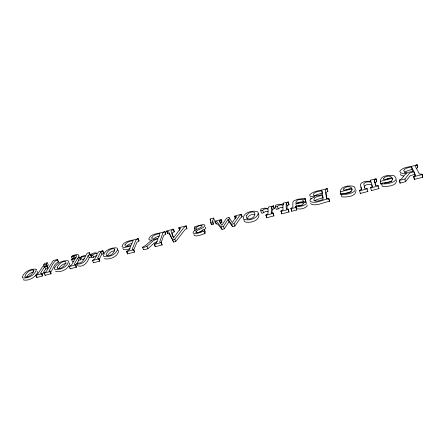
<?xml version="1.0" encoding="UTF-8"?>
<svg xmlns="http://www.w3.org/2000/svg" width="445" height="445" viewBox="0 0 445 445"><rect width="100%" height="100%" fill="white"/><g stroke="black" fill="none" stroke-linecap="round" stroke-linejoin="round"><path stroke-width="0.67" d="M282.87 207.515L280.417 207.515L278.242 208.889L276.267 209.406L275.472 206.958L275.488 205.173L279.46 204.244L283.026 204.578L283.059 203.193L288.221 201.913L289.005 204.772L287.164 205.679L286.975 209.111M260.776 210.819L262.728 210.307C263.974 208.772 266.388 208.321 268.09 209.317L267.968 213.75L265.954 214.879L266.761 217.75L273.886 215.897L273.08 213.022L271.617 213.033L271.216 211.92L271.355 207.659L271.606 207.109L273.453 206.202L273.464 205.801L268.363 207.07L268.263 208.466L264.803 208.11L260.881 209.028L260.776 210.819L261.593 213.25L263.546 212.738L265.737 211.364L268.129 211.375M272.045 213.695L272.156 210.101L272.407 209.551L274.248 208.644L273.464 205.801M273.886 215.897L273.08 213.022M266.761 217.75L265.954 214.879M194.02 234.543L194.187 235.533C197.691 236.868 201.546 234.432 204.934 233.575L205.317 231.839L204.405 229.464L202.77 229.893C201.19 231.812 198.325 232.946 195.9 232.423L195.789 231.873C197.925 228.786 203.042 229.131 204.917 225.749L204.444 224.797L202.503 224.619L194.676 226.683L194.259 228.318L195.171 230.655M228.975 221.721L224.325 228.808L222.027 229.409L217.688 224.08L216.164 223.863L215.285 221.504L216.81 221.716L221.132 227L223.435 226.399L228.107 219.34L228.975 221.721L232.518 226.683L234.904 226.06L240.517 217.994L242.141 216.665L241.296 214.279L234.643 216.031L235.438 218.801L234.854 216.626M242.097 217.054L241.296 214.279M220.164 223.562L221.955 222.339L221.148 219.591L215.358 221.115L215.285 221.504M221.955 222.339L221.148 219.591M216.164 223.863L215.358 221.115M374.829 183.184L374.301 180.064L376.147 179.14L376.014 178.751L370.474 180.142L370.958 182.072M374.301 180.064L375.93 185.393L378.128 185.609L378.256 185.988L370.741 187.946L370.618 187.573L372.398 186.427L371.325 182.667L370.763 182.127C368.466 181.638 365.167 181.632 363.737 183.807L364.861 188.28L367.03 188.508L367.147 188.886L359.655 190.838L359.549 190.46L361.39 189.142L360.322 184.419C362.286 180.976 367.336 181.071 370.824 181.388L370.474 180.142M247.214 219.157C247.609 215.742 251.775 213.7 254.885 214.607M204.934 233.575L204.016 231.194L204.405 229.464M173.823 238.075C172.343 236.206 170.585 232.301 174.279 231.839L173.472 229.175L166.836 230.933L166.703 231.322L167.643 233.592L169.228 233.831L169.818 234.66L173.611 242.069L175.758 241.507L184.975 229.665L186.933 228.502L186.127 225.821L178.918 227.734L179.719 230.404M80.806 257.316L81.274 256.47L86.074 255.208L87.181 253.166L89.284 252.61L89.045 254.212L90.63 254.362L91.676 256.548L91.453 256.971L89.239 257.555C87.86 262.194 83.399 267.556 78.009 265.91L76.924 263.713L77.864 263.067C82.103 263.913 84.133 259.068 85.618 256.047L80.806 257.316L81.869 259.491L84.272 258.857M186.933 228.502L186.127 225.821M174.279 231.839L173.472 229.175M167.643 233.592L167.771 233.202M213.183 224.286L214.496 220.386L213.622 218.056L210.151 218.973L210.552 222.4L211.436 224.747L213.183 224.286L212.298 221.938L213.622 218.056M142.561 247.448C149.186 247.459 151.511 239.449 157.931 238.943L156.523 242.67L154.276 244.394L155.261 246.708L162.086 244.934L161.251 242.197L160.011 242.247L159.727 241.896L162.77 233.091L164.945 231.433C160.278 233.898 150.599 232.807 148.747 239.171L149.303 239.805L150.527 240.111L152.424 240.094L150.516 241.184L145.148 245.746L142.723 247.031L142.561 247.448L143.563 249.745C149.637 249.912 151.812 243.048 157.152 241.691M161.14 242.664L163.715 235.361L165.757 234.092L164.945 231.433M162.086 244.934L161.251 242.197M155.261 246.708L154.426 243.977M143.563 249.745L143.724 249.328M134.462 252.109L134.635 251.686L133.617 249.406L132.432 249.45L132.193 249.089L135.909 240.194L138.139 238.537C133.522 240.884 123.215 240.044 121.991 246.753L124.005 247.548L130.741 246.141L129.106 249.751L126.497 251.636L127.52 253.911L134.462 252.109L133.444 249.823L133.617 249.406M133.745 249.856L136.893 242.425L139.113 240.762L138.139 238.537M127.52 253.911L127.704 253.489M288.221 201.913L288.232 202.308L286.385 203.22L286.152 203.766L286.224 207.999L286.686 209.1L288.182 209.078L288.983 211.976L281.78 213.85L280.973 210.958L282.981 209.829L282.892 205.429C281.157 204.472 278.704 204.861 277.446 206.436L275.472 206.958M97.004 255.775C95.019 255.597 93.923 257.638 91.998 257.683L90.947 255.491C93.027 255.408 94.507 252.793 96.732 253.817L97.099 254.267L96.932 254.913L94.685 259.001L92.399 260.531L93.472 262.756L99.663 261.148L99.875 260.72L98.812 258.489L97.733 258.428L97.672 258.078L99.891 253.528L100.831 252.087L102.878 250.78L103.913 252.983L101.399 254.863L99.085 259.441M92.399 260.531L98.601 258.912L98.812 258.489M36.718 274.081L37.363 272.824L37.447 271.901L37.024 271.305M93.472 262.756L93.689 262.328M90.947 255.491L91.959 253.578L95.319 252.799L97.672 253.361L98.473 251.87L102.878 250.78M76.924 263.713C82.308 265.326 86.775 260.008 88.188 255.369L90.402 254.785L90.63 254.362M26.327 277.569C27.807 274.81 30.438 272.474 33.592 271.923M73.814 261.599L72.641 261.91L71.567 259.747L75.094 258.818L71.584 264.853L69.081 266.611L70.182 268.802L76.34 267.206L76.579 266.778L75.489 264.575L74.649 264.625L74.343 264.135L77.641 258.15L79.438 257.677L79.677 257.249L80.74 259.418L80.501 259.847L78.709 260.314L75.845 265.47M69.081 266.611L75.249 265.003L75.489 264.575M70.182 268.802L70.421 268.374M107.623 255.614C108.914 252.932 111.662 250.891 114.677 250.785M71.567 259.747L72.051 258.907L75.578 257.978L76.557 256.109L76.395 255.235C74.437 254.785 73.325 256.926 71.5 257.026L72.563 259.174M71.5 257.026L72.363 255.541L77.374 254.457L78.837 255.163L78.465 257.282L79.677 257.249M57.494 259.513L53.228 260.575L46.219 271.617L43.972 273.158L45.101 275.316L50.953 273.797L51.22 273.363L50.096 271.2L48.983 271.05C51.564 267.49 52.721 261.615 57.233 259.941L57.494 259.513L58.568 261.632L58.306 262.06C54.001 263.401 53.461 269.125 50.63 272.04M43.972 273.158L49.829 271.628L50.096 271.2M45.101 275.316L45.368 274.888M42.286 274.237L45.257 269.581L47.893 267.69L46.792 265.565L42.614 266.605L37.881 273.792L35.617 275.333L36.763 277.485L42.498 275.995L42.77 275.561L41.641 273.408L40.673 273.325L40.679 272.963L44.144 267.456L46.792 265.565M35.617 275.333L41.363 273.836L41.641 273.408M46.18 264.347L47.209 262.739L48.299 264.847L47.276 266.46L46.18 264.347L43.549 265.042L44.099 266.099M36.763 277.485L37.041 277.051M43.549 265.042L44.589 263.434L47.209 262.739M58.885 268.341C60.425 265.804 63.079 263.635 66.149 263.523M228.107 219.34L231.639 224.258L234.031 223.635L239.671 215.597L241.251 214.662M166.703 231.322L168.288 231.556L168.878 232.373L172.649 239.727L174.796 239.165L184.058 227.367L186.021 226.21M416.103 168.477L417.738 167.632L417.004 164.667C411.909 167.331 403.315 166.135 399.738 171.347L400.634 172.799L402.069 173.283L406.964 173.289L405.184 174.34L401.674 178.745L399.343 180.075L400.111 183.118L405.523 181.71L410.157 175.731L414.512 174.379L415.263 175.892M126.497 246.313L128.299 244.706L131.865 243.309M399.343 180.075L399.504 180.447L404.928 179.035L409.572 173.077L413.939 171.72L415.469 175.024L414.84 175.836L413.644 176.342L414.406 179.402L422.75 177.238L421.988 174.167L419.446 174.056L415.675 167.014L415.541 165.852L417.182 165.006M153.275 239.121L155.689 237.268L159.71 235.984M35.989 275.082C33.013 278.364 28.219 280.856 23.769 280.044L23.401 279.416M404.461 172.482L407.403 170.735L412.076 169.473L412.988 171.303M314.337 196.156L316.99 194.593L322.497 193.102M194.259 228.318L195.828 227.907C197.374 226.288 199.927 225.081 202.152 225.676L202.236 226.093C200.111 229.264 194.07 228.73 193.052 232.757L193.258 233.169C196.768 234.487 200.623 232.051 204.016 231.194M221.082 219.975L219.435 220.876L219.346 221.671L221.877 225.337L226.6 218.15L228.958 217.533L232.373 222.589L236.162 216.687L235.878 216.315L234.587 216.415M314.854 200.867L316.734 199.621L323.187 197.686L322.464 195.166C319.86 196.345 313.152 196.251 313.847 200.417C316.573 202.325 320.228 200.005 323.12 199.588L322.464 195.166M76.206 257.455L74.009 258.79L72.947 256.643M396.573 180.069C396.884 186.399 386.8 186.633 382.272 186.316L381.638 183.685L382.628 182.884C385.893 183.14 393.252 182.862 392.407 178.195L380.369 181.349L380.998 183.963L382.333 183.618M356.028 190.66C355.75 196.812 346.488 197.28 341.843 196.84L341.137 194.265L342.166 193.464C345.52 193.803 352.251 193.38 351.917 188.814L340.236 191.878L340.937 194.432L342.233 194.092M204.388 229.709L205.818 228.101L205.34 227.145M374.935 182.65L376.782 181.727L376.147 179.14M297.321 203.243L299.98 202.047L302.995 201.98M202.481 230.738L198.876 232.462M327.804 190.972L327.865 191.339L325.985 192.613L326.88 198.692M303.573 202.397L302.817 199.905C300.536 198.448 295.38 199.811 295.875 203.154L303.685 201.841L306.232 202.431L306.444 202.926L305.971 204.049L303.29 205.607A6.859 2.837 -16.8 0 1 299.029 206.474L295.747 206.346L296.682 209.979L291.748 211.258L290.947 208.36L292.855 207.125L292.882 202.169L293.889 200.829L297.588 199.304L305.07 198.292L305.904 201.785L304.157 202.241M296.526 208.855L299.802 208.994A6.847 2.859 -16.8 0 0 304.057 208.132L306.733 206.575L307.2 205.445L306.989 204.945M173.344 229.564L171.77 230.254L171.064 231.534L173.706 237.597L180.409 228.513L180.359 228.101L178.795 228.118M346.271 189.882L349.114 189.225M130.129 248.838L125.017 249.79L123.393 249.434L122.915 248.36M327.097 188.48C321.646 190.81 314.281 190.276 309.848 194.665L309.714 195.438L310.432 196.417L314.659 196.823L311.066 198.77L310.198 199.738L309.97 200.678L310.349 201.574C316.289 204.088 322.925 199.366 328.855 198.87L328.788 198.487L326.63 198.303L326.374 197.474L325.278 190.115L327.158 188.841L327.097 188.48L327.865 191.339M210.552 222.4L212.298 221.938M302.817 199.905L305.159 199.288L305.07 198.292M343.529 193.753L351.3 191.723M384.335 183.095L391.683 181.176M126.497 251.636L133.444 249.823M154.276 244.394L161.107 242.614M265.938 215.274L273.069 213.416M280.973 211.353L288.193 209.473L288.182 209.078M290.963 208.749L295.903 207.465L295.747 206.346M413.644 176.342L413.822 176.715L422.183 174.535M328.788 198.487L329.578 201.435C323.665 201.919 317.018 206.641 311.099 204.094L310.721 203.193M360.222 193.063L360.328 193.447L367.809 191.506L367.03 188.508M371.275 190.193L371.397 190.571L378.901 188.624L378.128 185.609M411.508 166.853C408.966 167.837 404.978 167.687 403.654 170.491C405.106 174.412 410.752 171.509 413.628 171.091L411.508 166.853L412.076 169.473M321.78 190.61C319.093 191.7 314.32 191.389 313.308 194.632L313.781 195.472L314.943 195.872L319.199 195.327L322.364 194.498L321.78 190.61L322.319 192.479M298.589 205.863L302.144 205.295M387.228 179.062L388.429 178.857M75.739 266.822L76.579 266.778M403.704 175.992L401.229 175.425L400.328 173.956M381.638 183.685C385.314 184.775 401.568 181.888 394.125 175.764C389.787 174.802 380.102 175.286 380.369 181.349M341.137 194.265C344.931 195.316 359.955 192.685 353.831 186.36C349.425 185.231 340.52 186.016 340.236 191.878M311.172 198.909L310.454 197.919M117.753 250.129L118.42 250.68L118.598 251.57C117.041 256.982 110.26 259.502 105.137 258.884L104.531 258.295M69.075 262.9L69.598 263.473C68.697 269.208 61.321 272.357 56.064 271.645L55.603 271.033M258.222 214.051L258.901 214.857C259.268 221.243 249.484 223.412 244.706 221.794L244.105 220.948L243.999 219.774M79.633 256.943L79.9 257.866M35.9 274.904L36.751 276.512M41.363 273.836L42.498 275.995M44.239 272.729L44.806 273.809M417.738 167.632L417.004 164.667M422.555 176.865L422.75 177.238M46.508 266.01L47.609 268.135M44.684 266.872L45.791 268.997M49.829 271.628L50.953 273.797M57.233 259.941L58.306 262.06M75.249 265.003L76.34 267.206M73.992 255.786L75.049 257.933M79.438 257.677L80.501 259.847M77.641 258.15L78.709 260.314M88.188 255.369L89.239 257.555M90.402 254.785L91.453 256.971M89.284 252.61L90.329 254.779M92.643 255.046L93.695 257.238M98.601 258.912L99.663 261.148M100.831 252.087L101.872 254.29M102.667 251.214L103.696 253.411M126.68 251.219L127.448 252.921M137.972 238.926L138.951 241.157M146.995 246.291L147.996 248.594M166.836 230.933L167.537 232.635M164.811 231.823L165.757 234.092M172.649 239.727L173.611 242.069M174.796 239.165L175.758 241.507M178.918 227.734L179.608 229.448M195.828 227.907L196.512 229.659M196.29 231.105L196.979 232.869M210.151 218.973L210.808 220.72M219.758 220.581L220.631 222.945M221.132 227L222.027 229.409M223.435 226.399L224.325 228.808M231.639 224.258L232.518 226.683M228.958 217.533L229.603 219.313M234.031 223.635L234.904 226.06M235.878 216.315L236.301 217.51M376.782 181.727L376.014 178.751M378.767 188.246L378.901 188.624M375.057 183.963L375.619 185.609M262.728 210.307L263.546 212.738M372.532 186.956L371.408 184.714C369.116 184.219 365.812 184.208 364.394 186.388L364.566 188.135M273.453 206.202L274.248 208.644M271.606 207.109L272.407 209.551M277.446 206.436L278.242 208.889M280.973 210.958L281.78 213.85M283.059 203.193L283.643 205.034M286.385 203.22L287.164 205.679M288.193 209.473L288.983 211.976M290.947 208.36L291.748 211.258M288.232 202.308L289.005 204.772M295.903 207.465L296.682 209.979M296.014 206.241L296.793 208.749M367.692 191.122L367.809 191.506M305.159 199.288L305.904 201.785M361.585 189.804L360.984 186.995M328.855 198.87L329.578 201.435M351.917 188.814L352.256 190.098M359.549 190.46L360.328 193.447M370.618 187.573L371.397 190.571M392.407 178.195L392.713 179.507M399.504 180.447L400.111 183.118M404.928 179.035L405.523 181.71M413.939 171.72L414.512 174.379M413.822 176.715L414.406 179.402M421.988 174.167L422.416 176.192M380.82 183.001L380.998 183.963M211.275 223.368L211.436 224.747M340.887 193.447L340.937 194.432M383.735 178.356L383.718 179.791L392.056 177.605C390.054 175.208 385.403 175.87 383.735 178.356M33.753 270.171L33.725 271.072C32.19 274.203 28.786 277.752 25.009 277.129L24.814 276.829C25.704 273.18 29.587 269.626 33.497 269.915L33.753 270.171M57.188 267.439L57.394 268.674C61.143 269.297 64.636 265.887 65.91 262.617L65.532 261.482C61.855 261.109 58.545 264.235 57.188 267.439M54.551 267.929L54.49 268.863L54.952 269.475C60.209 270.154 67.573 267.039 68.513 261.315L68.002 260.742C62.823 260.136 56.754 263.012 54.551 267.929M36.329 269.781C34.921 275.299 27.957 278.637 22.612 277.919L22.25 277.296C23.852 271.884 30.555 268.569 35.906 269.192L36.329 269.781M343.768 188.869L343.568 190.332L351.661 188.207L350.966 187.306C348.719 186.116 345.242 186.705 343.768 188.869M303.301 203.549L303.229 203.977C301.515 205.635 298.328 206.436 296.136 205.262L295.914 203.793L301.382 202.792L302.784 202.948L303.301 203.549M258.245 213.572C256.67 219.029 248.672 220.876 243.849 219.363L243.254 218.523C243.237 212.265 252.554 210.196 257.399 211.625L258.078 212.426L258.245 213.572M246.619 215.63L246.469 217.894L247.103 218.734C250.557 220.069 255.836 217.054 254.813 212.971L254.056 212.187C251.269 211.392 247.776 212.927 246.619 215.63M151.917 237.597L151.884 238.731C153.686 240.083 156.206 238.487 158.186 238.236L159.9 233.436C157.091 234.242 153.358 234.66 151.917 237.597M125.123 244.756L124.9 245.557L125.579 246.385L131.036 245.456L133.15 240.511C130.296 241.285 126.625 241.83 125.123 244.756M117.58 249.334C115.984 254.735 109.214 257.238 104.086 256.643L103.479 256.059C103.88 250.162 111.612 247.381 116.74 247.904L117.402 248.455L117.58 249.334M114.799 249.767C114.059 253.177 109.826 257.032 106.283 255.536L106.155 254.618C107.067 251.253 110.977 247.754 114.554 248.905L114.799 249.767"/></g></svg>
